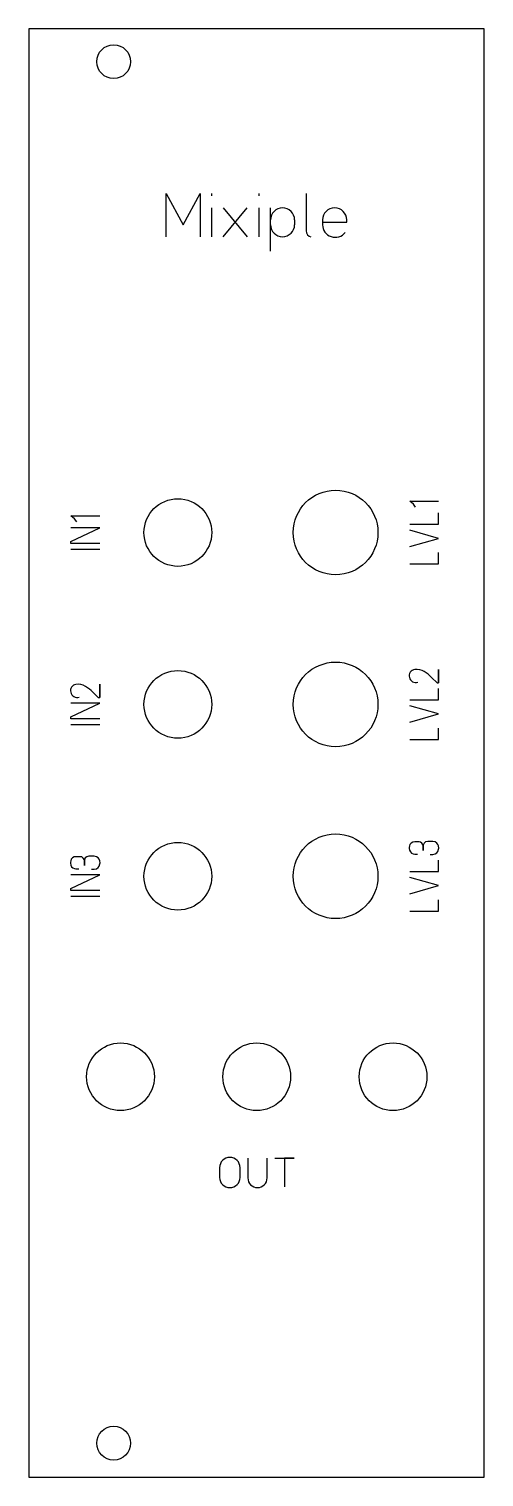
# Model space of a CAD drawing. Header units: millimetres. Extents: x 0 to 40, y 0 to 128.
import ezdxf

# ---------------------------------------------------------------- set-up
doc = ezdxf.new("R2010")
doc.units = ezdxf.units.MM
doc.layers.add('Contour', color=7, linetype='CONTINUOUS')
doc.layers.add('Engraving', color=7, linetype='CONTINUOUS')

msp = doc.modelspace()

# ---------------------------------------------------------------- linework, layer by layer
at = {"layer": 'Contour', "color": 7, "linetype": 'CONTINUOUS'}
for p, q in [((40.3, 128.4), (0, 128.4)), ((0, 128.4), (0, 128.4)), ((0, 128.4), (0, 0)), ((40.3, 0), (40.3, 128.4)), ((40.3, 128.4), (40.3, 128.4)), ((0, 0), (0, 0)), ((0, 0), (40.3, 0)), ((40.3, 0), (40.3, 0))]:
    msp.add_line(p, q, dxfattribs=at)
for centre, radius in [((7.5, 125.5), 1.5), ((27.155, 83.75), 3.75), ((13.185, 83.75), 3), ((27.155, 68.51), 3.75), ((13.185, 68.51), 3), ((27.155, 53.27), 3.75), ((13.185, 53.27), 3), ((8.105, 35.49), 3), ((20.175, 35.49), 3), ((32.245, 35.49), 3), ((7.5, 3), 1.5)]:
    msp.add_circle(centre, radius, dxfattribs=at)
at = {"layer": 'Engraving', "color": 7, "linetype": 'CONTINUOUS'}
for p, q in [((12.161, 109.978), (12.161, 113.823)), ((12.161, 113.823), (13.656, 111.046)), ((13.656, 111.046), (15.151, 113.823)), ((15.151, 113.823), (15.151, 109.978)), ((16.177, 113.823), (16.177, 113.609)), ((20.363, 113.823), (20.363, 113.609)), ((24.55, 113.823), (24.55, 110.491)), ((16.177, 112.541), (16.177, 109.978)), ((17.202, 112.541), (19.338, 109.978)), ((17.202, 109.978), (19.338, 112.541)), ((20.363, 112.541), (20.363, 109.978)), ((21.389, 111.046), (21.389, 112.541)), ((21.389, 108.696), (21.389, 111.473)), ((23.525, 111.473), (23.525, 111.046)), ((26.003, 111.473), (26.003, 111.046)), ((26.003, 111.26), (28.139, 111.26)), ((28.139, 111.26), (28.139, 111.473)), ((34.041, 86.273), (33.718, 86.535)), ((33.718, 86.535), (36.281, 86.535)), ((34.223, 86.011), (34.041, 86.273)), ((4.041, 84.961), (3.718, 85.224)), ((3.718, 85.224), (6.281, 85.224)), ((4.223, 84.699), (4.041, 84.961)), ((36.281, 84.477), (36.281, 85.486)), ((3.718, 82.964), (6.281, 84.174)), ((6.281, 84.174), (3.718, 84.174)), ((33.718, 84.477), (36.281, 84.477)), ((36.281, 83.226), (33.718, 83.952)), ((3.718, 82.782), (3.718, 82.964)), ((6.281, 82.782), (3.718, 82.782)), ((3.718, 82.277), (6.281, 82.277)), ((33.718, 82.499), (36.281, 83.226)), ((33.718, 80.965), (36.281, 80.965)), ((36.281, 80.965), (36.281, 81.974)), ((35.655, 70.892), (36.14, 70.427)), ((36.281, 70.427), (36.281, 71.618)), ((36.281, 71.618), (36.281, 70.427)), ((5.655, 69.58), (6.14, 69.116)), ((6.281, 69.116), (6.281, 70.307)), ((6.281, 70.307), (6.281, 69.116)), ((36.14, 70.427), (36.281, 70.427)), ((36.281, 68.914), (36.281, 69.923)), ((3.718, 67.401), (6.281, 68.611)), ((6.281, 68.611), (3.718, 68.611)), ((6.14, 69.116), (6.281, 69.116)), ((33.718, 68.914), (36.281, 68.914)), ((36.281, 67.663), (33.718, 68.389)), ((3.718, 67.219), (3.718, 67.401)), ((6.281, 67.219), (3.718, 67.219)), ((33.718, 66.936), (36.281, 67.663)), ((3.718, 66.714), (6.281, 66.714)), ((36.281, 65.402), (36.281, 66.411)), ((33.718, 65.402), (36.281, 65.402)), ((33.698, 55.954), (33.678, 55.833)), ((33.678, 55.833), (33.678, 55.732)), ((33.678, 55.732), (33.698, 55.571)), ((33.738, 56.095), (33.698, 55.954)), ((33.698, 55.571), (33.779, 55.429)), ((33.859, 56.217), (33.738, 56.095)), ((33.779, 55.429), (33.879, 55.329)), ((34.001, 56.297), (33.859, 56.217)), ((33.879, 55.329), (34.021, 55.268)), ((34.162, 56.317), (34.001, 56.297)), ((34.021, 55.268), (34.162, 55.228)), ((34.545, 56.317), (34.162, 56.317)), ((34.162, 55.228), (34.404, 55.228)), ((34.687, 56.297), (34.545, 56.317)), ((34.788, 56.196), (34.687, 56.297)), ((34.909, 56.035), (34.788, 56.196)), ((34.989, 56.217), (34.909, 56.035)), ((34.909, 56.035), (34.909, 55.551)), ((34.909, 55.551), (34.909, 56.035)), ((35.131, 56.317), (34.989, 56.217)), ((35.312, 56.358), (35.131, 56.317)), ((35.776, 56.358), (35.312, 56.358)), ((35.978, 56.317), (35.776, 56.358)), ((35.776, 55.207), (35.978, 55.248)), ((36.12, 56.217), (35.978, 56.317)), ((35.978, 55.248), (36.12, 55.349)), ((36.22, 56.095), (36.12, 56.217)), ((36.12, 55.349), (36.22, 55.47)), ((36.281, 55.954), (36.22, 56.095)), ((36.22, 55.47), (36.281, 55.672)), ((36.301, 55.773), (36.281, 55.954)), ((36.281, 55.672), (36.301, 55.773)), ((3.698, 54.643), (3.678, 54.522)), ((3.678, 54.522), (3.678, 54.421)), ((3.678, 54.421), (3.698, 54.259)), ((3.738, 54.784), (3.698, 54.643)), ((3.698, 54.259), (3.779, 54.118)), ((3.859, 54.905), (3.738, 54.784)), ((3.779, 54.118), (3.879, 54.017)), ((4.001, 54.986), (3.859, 54.905)), ((3.879, 54.017), (4.021, 53.956)), ((4.162, 55.006), (4.001, 54.986)), ((4.021, 53.956), (4.162, 53.916)), ((4.545, 55.006), (4.162, 55.006)), ((4.687, 54.986), (4.545, 55.006)), ((4.788, 54.885), (4.687, 54.986)), ((4.909, 54.723), (4.788, 54.885)), ((4.989, 54.905), (4.909, 54.723)), ((4.909, 54.723), (4.909, 54.239)), ((4.909, 54.239), (4.909, 54.723)), ((5.131, 55.006), (4.989, 54.905)), ((5.312, 55.046), (5.131, 55.006)), ((5.776, 55.046), (5.312, 55.046)), ((5.978, 55.006), (5.776, 55.046)), ((5.776, 53.896), (5.978, 53.936)), ((6.12, 54.905), (5.978, 55.006)), ((5.978, 53.936), (6.12, 54.037)), ((6.22, 54.784), (6.12, 54.905)), ((6.12, 54.037), (6.22, 54.158)), ((6.281, 54.643), (6.22, 54.784)), ((6.22, 54.158), (6.281, 54.36)), ((6.301, 54.461), (6.281, 54.643)), ((6.281, 54.36), (6.301, 54.461)), ((35.534, 55.207), (35.776, 55.207)), ((36.281, 53.694), (36.281, 54.703)), ((3.718, 52.181), (6.281, 53.391)), ((6.281, 53.391), (3.718, 53.391)), ((4.162, 53.916), (4.404, 53.916)), ((5.534, 53.896), (5.776, 53.896)), ((33.718, 53.694), (36.281, 53.694)), ((36.281, 52.443), (33.718, 53.169)), ((3.718, 51.999), (3.718, 52.181)), ((6.281, 51.999), (3.718, 51.999)), ((3.718, 51.494), (6.281, 51.494)), ((33.718, 51.716), (36.281, 52.443)), ((33.718, 50.182), (36.281, 50.182)), ((36.281, 50.182), (36.281, 51.191)), ((19.383, 28.282), (19.383, 26.516)), ((21.091, 26.516), (21.091, 28.282)), ((21.775, 28.282), (23.484, 28.282)), ((23.484, 28.282), (22.629, 28.282)), ((22.629, 28.282), (22.629, 25.719)), ((16.877, 27.428), (16.877, 26.573)), ((18.699, 26.573), (18.699, 27.428))]:
    msp.add_line(p, q, dxfattribs=at)
for centre, radius, start, end in [((22.457, 111.473), 1.068, 360, 180), ((27.071, 111.473), 1.068, 0, 180), ((22.457, 111.046), 1.068, 180, 0), ((25.071, 110.49), 0.521, 179.89003, 259.59671), ((27.123, 111.045), 1.12, 179.94884, 322.43453), ((34.228, 71.049), 0.553, 96.85512, -163.49932), ((34.27, 71.031), 0.59, 193.65853, -72.73294), ((34.343, 70.375), 1.236, 417.35109, 98.41848), ((33.491, 68.887), 2.95, 402.81588, 59.0096), ((4.228, 69.737), 0.553, 96.85512, -163.49932), ((4.27, 69.719), 0.59, 193.65853, -72.73294), ((4.344, 69.064), 1.235, 417.39013, 98.47114), ((3.489, 67.577), 2.95, 402.76098, 58.9663), ((17.788, 27.428), 0.911, 0, 180), ((17.788, 26.573), 0.911, 180, 360), ((20.237, 26.516), 0.854, 180, 360)]:
    msp.add_arc(centre, radius, start, end, dxfattribs=at)

doc.saveas('drawing.dxf')
